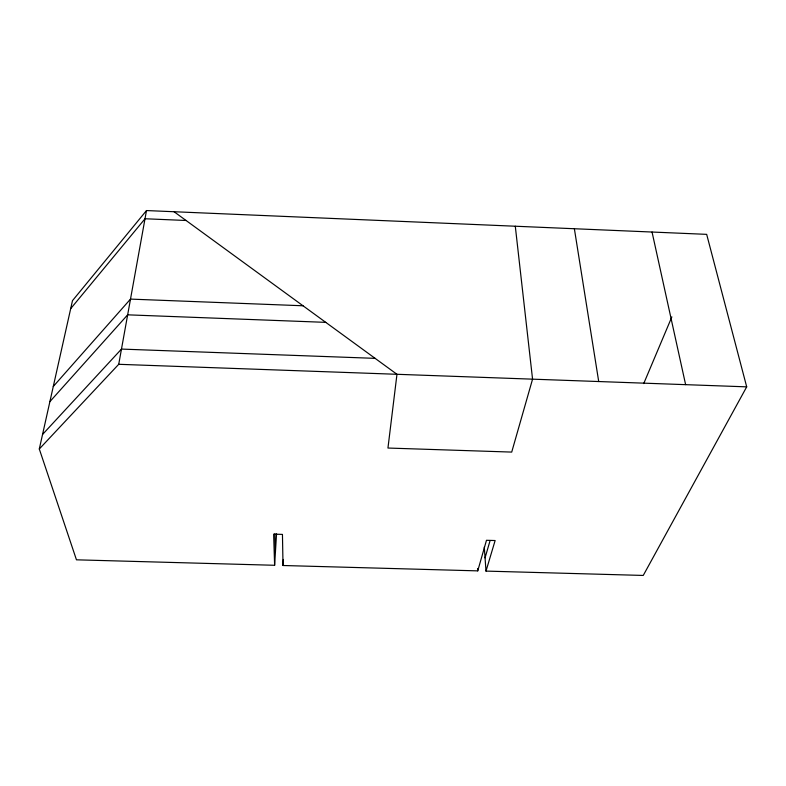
<?xml version="1.0" encoding="UTF-8"?>
<svg xmlns="http://www.w3.org/2000/svg" width="786" height="786" viewBox="0 0 786 786"><rect width="100%" height="100%" fill="white"/><g stroke="black" fill="none" stroke-linecap="round" stroke-linejoin="round"><path stroke-width="1.18" d="M276.534 533.861L274.619 565.281L76.458 559.819L39.3 448.993L72.479 300.665L146.491 210.56L706.673 234.356L746.7 386.85L643.253 575.44L485.994 571.098L495.131 540.542L486.485 540.287L477.741 570.872L283.019 565.507L283.353 559.465M39.3 448.993L118.725 364.301L146.491 210.56M485.05 557.873L490.061 540.689M643.724 383.578L671.863 316.876M70.691 308.652L145.017 218.754L186.056 220.483M53.281 386.486L130.496 299.102L303.023 305.774M49.901 401.617L127.656 314.832L325.758 322.358M42.552 434.462L121.476 349.082L375.119 358.357M118.725 364.301L746.7 386.85M174.07 211.739L396.969 374.293L387.95 448.04L511.715 452.088L532.564 379.157L515.292 226.23M652.046 232.037L685.628 384.649M574.37 228.736L598.716 381.534M484.294 547.056L485.994 571.098M477.583 568.465L477.741 570.872M274.619 565.281L273.646 534.146L282.449 534.401L283.019 565.507M274.894 533.802L275.434 551.978"/></g></svg>
